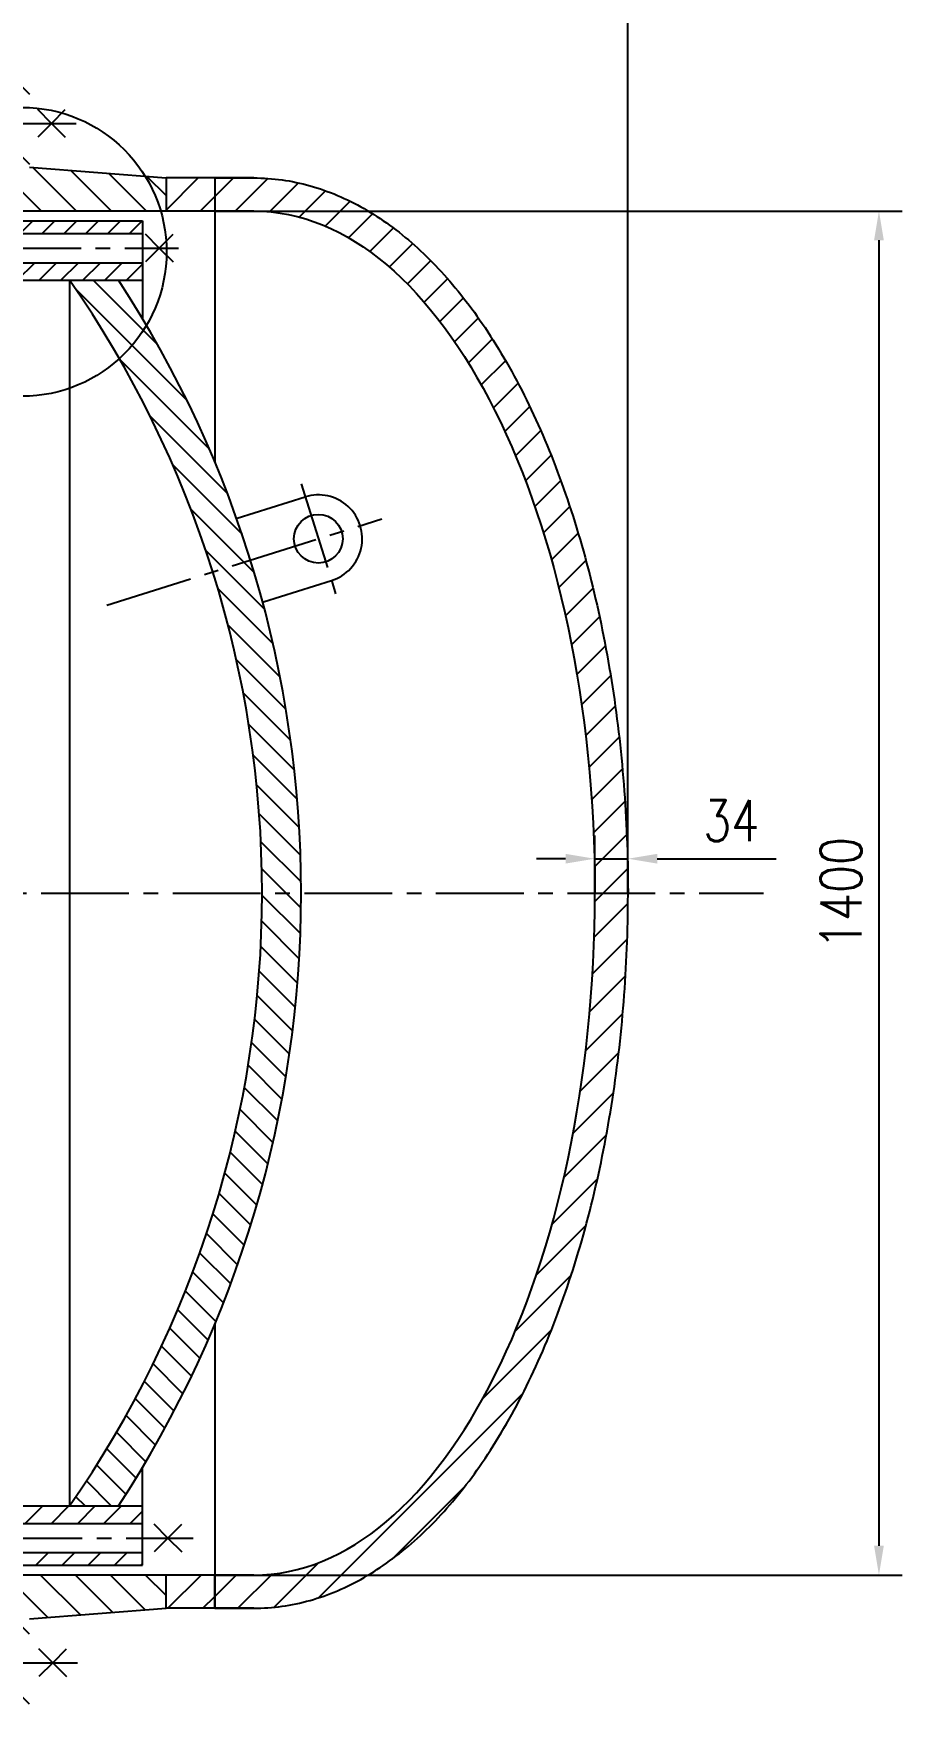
# Model space of a CAD drawing. Header units: inches. Extents: x 3444 to 13536, y 2141 to 9269.
# Drawn here: x 9415 to 10306, y 6194 to 7921 of the extents above; entities that cross this region are included whole.
import ezdxf

# ---------------------------------------------------------------- set-up
doc = ezdxf.new("R2010")
doc.units = ezdxf.units.IN
doc.header["$LTSCALE"] = 120
doc.linetypes.add('CENTER2', pattern=[1.125, 0.75, -0.125, 0.125, -0.125])
for name, color, linetype in [('1轮廓实线层', 7, 'Continuous'), ('2细线层', 4, 'Continuous'), ('3中心线层', 1, 'CENTER2'), ('5剖面线层', 2, 'Continuous'), ('8符号标注层', 31, 'Continuous')]:
    doc.layers.add(name, color=color, linetype=linetype)
doc.styles.add('TH_GBDIM', font='romans.shx', dxfattribs={"width": 0.8, "bigfont": 'hzfs.shx'})
doc.dimstyles.new('TH_GBDIM', dxfattribs={"dimscale": 12, "dimtxt": 3.5, "dimasz": 2.5, "dimexe": 2, "dimexo": 0, "dimgap": 1.5, "dimtad": 1, "dimdec": 1, "dimdsep": 46, "dimtxsty": 'TH_GBDIM', "dimcen": 2.5, "dimclrd": 130, "dimclre": 130, "dimclrt": 3, "dimadec": 0, "dimazin": 2, "dimtfac": 0.714286, "dimtdec": 1, "dimtmove": 0, "dimatfit": 3, "dimfxl": 1, "dimtolj": 1, "dimtzin": 0, "dimlwd": -1, "dimlwe": -1, "dimarcsym": 0})
pattern_1 = [(45, (-373.764, 5.894), (-17.96051, 17.96051), [])]
pattern_2 = [(135, (-373.764, 5.894), (-13.470384, -13.470384), [])]
pattern_3 = [(135, (-373.764, 5.894), (-17.96051, -17.96051), [])]

# ---------------------------------------------------------------- blocks, each defined once
blk = doc.blocks.new('*D33')
at = {"layer": '1轮廓实线层', "color": 130}
for p, q in [((9990.9, 7038.6), (9990.9, 7097.8)), ((10024.9, 7038.6), (10024.9, 7097.8)), ((9960.9, 7073.8), (9930.9, 7073.8)), ((9990.9, 7073.8), (10024.9, 7073.8)), ((10054.9, 7073.8), (10176.9, 7073.8))]:
    blk.add_line(p, q, dxfattribs=at)
for points in [[(9960.9, 7078.8), (9960.9, 7068.8), (9990.9, 7073.8)], [(10054.9, 7078.8), (10054.9, 7068.8), (10024.9, 7073.8)]]:
    blk.add_solid(points, dxfattribs=at)
at = {"layer": 'Defpoints', "color": 0}
for p in [(10024.9, 7073.8), (9990.9, 7038.6), (10024.9, 7038.6)]:
    blk.add_point(p, dxfattribs=at)
at = {"layer": '1轮廓实线层', "color": 3, "insert": (10130.9, 7112.8), "char_height": 42, "attachment_point": 5, "style": 'TH_GBDIM'}
blk.add_mtext('\\A1;34', dxfattribs=at)
blk = doc.blocks.new('*D37')
at = {"layer": '1轮廓实线层', "color": 130}
for p, q in [((4558.8, 7038.6), (4558.8, 8720.8)), ((10024.9, 7038.6), (10024.9, 8720.8)), ((4588.8, 8696.8), (9994.9, 8696.8))]:
    blk.add_line(p, q, dxfattribs=at)
for points in [[(4588.8, 8701.8), (4588.8, 8691.8), (4558.8, 8696.8)], [(9994.9, 8701.8), (9994.9, 8691.8), (10024.9, 8696.8)]]:
    blk.add_solid(points, dxfattribs=at)
at = {"layer": 'Defpoints', "color": 0}
for p in [(10024.9, 8696.8), (4558.8, 7038.6), (10024.9, 7038.6)]:
    blk.add_point(p, dxfattribs=at)
at = {"layer": '1轮廓实线层', "color": 3, "insert": (7291.9, 8735.8), "char_height": 42, "attachment_point": 5, "style": 'TH_GBDIM'}
blk.add_mtext('\\A1;8915{}{}', dxfattribs=at)
blk = doc.blocks.new('*D51')
at = {"layer": '1轮廓实线层', "color": 130}
for p, q in [((9600.9, 7738.6), (10306.4, 7738.6)), ((10282.4, 7708.6), (10282.4, 6368.6)), ((9600.9, 6338.6), (10306.4, 6338.6))]:
    blk.add_line(p, q, dxfattribs=at)
for points in [[(10277.4, 7708.6), (10287.4, 7708.6), (10282.4, 7738.6)], [(10277.4, 6368.6), (10287.4, 6368.6), (10282.4, 6338.6)]]:
    blk.add_solid(points, dxfattribs=at)
at = {"layer": 'Defpoints', "color": 0}
for p in [(9600.9, 7738.6), (9600.9, 6338.6), (10282.4, 6338.6)]:
    blk.add_point(p, dxfattribs=at)
at = {"layer": '1轮廓实线层', "color": 3, "insert": (10243.4, 7038.6), "char_height": 42, "attachment_point": 5, "rotation": 90, "style": 'TH_GBDIM'}
blk.add_mtext('\\A1;1400', dxfattribs=at)

msp = doc.modelspace()

# ---------------------------------------------------------------- hatches: boundary and pattern name
at = {"layer": '5剖面线层'}
h = msp.add_hatch(dxfattribs=at)
h.set_pattern_fill('ANSI31', color=256, scale=8, angle=90, style=0)
h.set_pattern_definition(pattern_3)
h.paths.add_polyline_path([(9223.95, 7883.56), (9003.95, 7883.56), (9003.95, 7848.06), (9223.95, 7848.06)])
h.paths.add_polyline_path([(9223.95, 7809.06), (9003.95, 7809.06), (9003.95, 7768.56), (8843.95, 7722.56), (8843.95, 7688.56), (9223.95, 7688.56)])
h.paths.add_polyline_path([(9410.95, 7883.56), (9230.95, 7883.56), (9230.95, 7848.06), (9358.04, 7848.06, -0.0849661), (9410.95, 7854.47)])
h.paths.add_polyline_path([(9410.95, 7854.47, 0.0849661), (9358.04, 7848.06), (9410.95, 7848.06)])
h.paths.add_polyline_path([(9410.95, 7783.56), (9410.95, 7809.06), (9292.2, 7809.06, 0.1315576), (9250.91, 7738.56), (9550.95, 7738.56), (9550.95, 7752.55, 0.0362812), (9541.33, 7773.32)])
h.paths.add_polyline_path([(9292.2, 7809.06), (9230.95, 7809.06), (9230.95, 7792.56), (9226.95, 7792.56), (9226.95, 7738.56), (9250.91, 7738.56, -0.1315576)])
h.paths.add_polyline_path([(9550.95, 7772.56), (9541.33, 7773.32, -0.0362812), (9550.95, 7752.55)], flags=17)
h = msp.add_hatch(dxfattribs=at)
h.set_pattern_fill('ANSI31', color=256, scale=8, style=0)
h.set_pattern_definition(pattern_1)
h.paths.add_polyline_path([(9600.95, 7772.56), (9550.95, 7772.56), (9550.95, 7738.56), (9600.95, 7738.56)])
h = msp.add_hatch(dxfattribs=at)
h.set_pattern_fill('ANSI31', color=256, scale=8, style=0)
h.set_pattern_definition(pattern_1)
edge = h.paths.add_edge_path()
edge.add_line((9600.95, 7772.56), (9600.95, 7738.56))
edge.add_line((9600.95, 7738.56), (9640.95, 7738.56))
edge.add_ellipse((9640.95, 7038.56), major_axis=(0, -700), ratio=0.5, start_angle=90, end_angle=180, ccw=False)
edge.add_ellipse((9640.95, 7038.56), major_axis=(0, 700), ratio=0.5, start_angle=180, end_angle=270, ccw=False)
edge.add_line((9640.95, 6338.56), (9600.95, 6338.56))
edge.add_line((9600.95, 6338.56), (9600.95, 6304.56))
edge.add_line((9600.95, 6304.56), (9640.95, 6304.56))
edge.add_spline(control_points=[(9640.95, 6304.56), (9650.65, 6304.56), (9660.36, 6305.24), (9679.65, 6307.93), (9689.24, 6309.94), (9708.2, 6315.26), (9717.58, 6318.57), (9736.05, 6326.4), (9745.15, 6330.93), (9763, 6341.14), (9771.77, 6346.83), (9797.75, 6365.69), (9814.42, 6380.57), (9846.13, 6414.35), (9861.18, 6433.26), (9890.74, 6476.42), (9905.11, 6501), (9931.64, 6553.88), (9943.81, 6582.18), (9965.78, 6641.9), (9975.57, 6673.32), (9992.62, 6738.6), (9999.87, 6772.47), (10011.69, 6841.91), (10016.26, 6877.48), (10022.64, 6949.55), (10024.45, 6986.04), (10024.92, 7027.92), (10024.95, 7033.24), (10024.95, 7038.56)], knot_values=[3.1415927, 3.1415927, 3.1415927, 3.1415927, 3.2112355, 3.2112355, 3.2808783, 3.2808783, 3.3505211, 3.3505211, 3.4201639, 3.4201639, 3.4898067, 3.4898067, 3.6309962, 3.6309962, 3.7721858, 3.7721858, 3.9251755, 3.9251755, 4.0781653, 4.0781653, 4.231155, 4.231155, 4.3841447, 4.3841447, 4.5371345, 4.5371345, 4.6901242, 4.6901242, 4.712389, 4.712389, 4.712389, 4.712389], degree=3, periodic=0)
edge.add_spline(control_points=[(10024.95, 7038.56), (10024.95, 7043.88), (10024.92, 7049.2), (10024.45, 7091.08), (10022.64, 7127.58), (10016.26, 7199.65), (10011.69, 7235.22), (9999.87, 7304.66), (9992.62, 7338.52), (9975.57, 7403.81), (9965.78, 7435.23), (9943.81, 7494.95), (9931.64, 7523.25), (9905.11, 7576.12), (9890.74, 7600.7), (9861.18, 7643.87), (9846.13, 7662.77), (9814.42, 7696.55), (9797.75, 7711.43), (9771.77, 7730.3), (9763, 7735.98), (9745.15, 7746.2), (9736.05, 7750.73), (9717.58, 7758.56), (9708.2, 7761.86), (9689.24, 7767.18), (9679.65, 7769.19), (9660.36, 7771.88), (9650.65, 7772.56), (9640.95, 7772.56)], knot_values=[3.1415927, 3.1415927, 3.1415927, 3.1415927, 3.1638575, 3.1638575, 3.3168472, 3.3168472, 3.4698369, 3.4698369, 3.6228267, 3.6228267, 3.7758164, 3.7758164, 3.9288061, 3.9288061, 4.0817959, 4.0817959, 4.2229854, 4.2229854, 4.364175, 4.364175, 4.4338178, 4.4338178, 4.5034606, 4.5034606, 4.5731034, 4.5731034, 4.6427462, 4.6427462, 4.712389, 4.712389, 4.712389, 4.712389], degree=3, periodic=0)
edge.add_line((9640.95, 7772.56), (9600.95, 7772.56))
h = msp.add_hatch(dxfattribs=at)
h.set_pattern_fill('ANSI31', color=256, scale=5, style=0)
h.set_pattern_definition([(45, (-373.764, 5.894), (-11.22532, 11.22532), [])])
h.paths.add_polyline_path([(9371.45, 7728.56), (9275.45, 7728.56), (9275.45, 7715.56), (9371.45, 7715.56)])
h.paths.add_polyline_path([(9305.45, 7678.56), (9371.45, 7678.56), (9371.45, 7685.56), (9275.45, 7685.56), (9275.45, 7667.56), (9309.02, 7667.56)])
h.paths.add_polyline_path([(9526.95, 7728.56), (9376.95, 7728.56), (9376.95, 7715.56), (9526.95, 7715.56)])
h.paths.add_polyline_path([(9526.95, 7685.56), (9376.95, 7685.56), (9376.95, 7680.06), (9382.95, 7680.06), (9382.95, 7667.56), (9526.95, 7667.56)])
h = msp.add_hatch(dxfattribs=at)
h.set_pattern_fill('ANSI31', color=256, scale=6, angle=90, style=0)
h.set_pattern_definition(pattern_2)
h.paths.add_polyline_path([(9502.26, 7667.56), (9451.95, 7667.56, -0.0762372), (9598.97, 7368.21), (9637.57, 7380.34, 0.0693534)])
h = msp.add_hatch(dxfattribs=at)
h.set_pattern_fill('ANSI31', color=256, scale=6, angle=90, style=0)
h.set_pattern_definition(pattern_2)
h.paths.add_polyline_path([(9637.57, 7380.34), (9598.97, 7368.21, -0.0762372), (9649.53, 7038.56), (9689.53, 7038.56, 0.075582)])
h = msp.add_hatch(dxfattribs=at)
h.set_pattern_fill('ANSI31', color=256, scale=6, angle=90, style=0)
h.set_pattern_definition(pattern_2)
h.paths.add_polyline_path([(9689.53, 7038.56), (9649.53, 7038.56, -0.1533659), (9451.95, 6409.56), (9502.26, 6409.56, 0.1456991)])
h = msp.add_hatch(dxfattribs=at)
h.set_pattern_fill('ANSI31', color=256, scale=6, style=0)
h.set_pattern_definition([(45, (-373.764, 5.894), (-13.470384, 13.470384), [])])
h.paths.add_polyline_path([(9526.95, 6409.56), (9382.95, 6409.56), (9382.95, 6398.56), (9382.95, 6397.06), (9376.95, 6397.06), (9376.95, 6391.56), (9526.95, 6391.56)])
h.paths.add_polyline_path([(9526.95, 6361.56), (9376.95, 6361.56), (9376.95, 6348.56), (9526.95, 6348.56)])
h.paths.add_polyline_path([(9371.45, 6361.56), (9275.45, 6361.56), (9275.45, 6348.56), (9371.45, 6348.56)])
h.paths.add_polyline_path([(9309.02, 6409.56), (9275.45, 6409.56), (9275.45, 6391.56), (9371.45, 6391.56), (9371.45, 6398.56), (9305.45, 6398.56)])
h = msp.add_hatch(dxfattribs=at)
h.set_pattern_fill('ANSI31', color=256, scale=8, angle=90, style=0)
h.set_pattern_definition(pattern_3)
h.paths.add_polyline_path([(9223.95, 6388.56), (8843.95, 6388.56), (8843.95, 6354.56), (9003.95, 6308.56), (9003.95, 6268.06), (9223.95, 6268.06)])
h.paths.add_polyline_path([(9223.95, 6229.06), (9003.95, 6229.06), (9003.95, 6193.56), (9223.95, 6193.56)])
h.paths.add_polyline_path([(9410.95, 6229.06), (9230.95, 6229.06), (9230.95, 6193.56), (9410.95, 6193.56)])
h.paths.add_polyline_path([(9550.95, 6338.56), (9226.95, 6338.56), (9226.95, 6284.56), (9230.95, 6284.56), (9230.95, 6268.06), (9410.95, 6268.06), (9410.95, 6293.56), (9550.95, 6304.56)])
h = msp.add_hatch(dxfattribs=at)
h.set_pattern_fill('ANSI31', color=256, scale=8, style=0)
h.set_pattern_definition(pattern_1)
h.paths.add_polyline_path([(9600.95, 6338.56), (9550.95, 6338.56), (9550.95, 6304.56), (9600.95, 6304.56)])

# ---------------------------------------------------------------- linework, layer by layer
at = {"layer": '1轮廓实线层'}
for p, q in [((9410.95, 7783.56), (9550.95, 7772.56)), ((9550.95, 7772.56), (9550.95, 7738.56)), ((9640.99, 7772.56), (9550.95, 7772.56)), ((9600.95, 7772.56), (9600.95, 7481.16)), ((9600.95, 7772.56), (9600.95, 7738.56)), ((9600.95, 7772.56), (9640.95, 7772.56)), ((9640.95, 7738.56), (9223.95, 7738.56)), ((9600.95, 7738.56), (9640.95, 7738.56)), ((9376.95, 7728.56), (9526.95, 7728.56)), ((9526.95, 7728.56), (9526.95, 7628.06)), ((9376.95, 7715.56), (9526.95, 7715.56)), ((9376.95, 7685.56), (9526.95, 7685.56)), ((9382.95, 7667.56), (9526.95, 7667.56)), ((9451.95, 7667.56), (9451.95, 6409.56)), ((9624.08, 7423.27), (9693.75, 7445.15)), ((9651.05, 7337.41), (9720.72, 7359.29)), ((9600.95, 6595.97), (9600.95, 6304.56)), ((9526.95, 6348.56), (9526.95, 6449.07)), ((9382.95, 6409.56), (9526.95, 6409.56)), ((9376.95, 6391.56), (9526.95, 6391.56)), ((9376.95, 6361.56), (9526.95, 6361.56)), ((9640.95, 6338.56), (9223.95, 6338.56)), ((9376.95, 6348.56), (9526.95, 6348.56)), ((9550.95, 6304.56), (9550.95, 6338.56)), ((9600.95, 6304.56), (9600.95, 6338.56)), ((9600.95, 6338.56), (9640.95, 6338.56)), ((9410.95, 6293.56), (9550.95, 6304.56)), ((9640.95, 6304.56), (9550.95, 6304.56)), ((9600.95, 6304.56), (9640.95, 6304.56))]:
    msp.add_line(p, q, dxfattribs=at)
msp.add_circle((9707.23, 7402.22), 25, dxfattribs=at)
for centre, radius, start, end in [((8549.53, 7038.56), 1100, 0, 34.87711), ((8539.53, 7038.56), 1150, 0, 33.15847), ((9707.23, 7402.22), 45, 287.43856, 107.43856), ((8549.53, 7038.56), 1100, 325.12289, 0), ((8539.53, 7038.56), 1150, 326.84153, 0)]:
    msp.add_arc(centre, radius, start, end, dxfattribs=at)
at = {"layer": '1轮廓实线层', "extrusion": (0, 0, -1)}
msp.add_ellipse((9640.95, 7038.56), major_axis=(0, -700), ratio=0.5, start_param=3.1415927, end_param=4.712389, dxfattribs=at)
at = {"layer": '1轮廓实线层'}
msp.add_ellipse((9640.95, 7038.56), major_axis=(0, 700), ratio=0.5, start_param=3.1415927, end_param=4.712389, dxfattribs=at)
for points in [[(9640.95, 7772.56), (9650.65, 7772.56), (9660.36, 7771.88), (9679.65, 7769.19), (9689.24, 7767.18), (9708.2, 7761.86), (9717.58, 7758.56), (9736.05, 7750.73), (9745.15, 7746.2), (9763, 7735.98), (9771.77, 7730.3), (9797.75, 7711.43), (9814.42, 7696.55), (9846.13, 7662.77), (9861.18, 7643.87), (9890.74, 7600.7), (9905.11, 7576.12), (9931.64, 7523.25), (9943.81, 7494.95), (9965.78, 7435.23), (9975.57, 7403.81), (9992.62, 7338.52), (9999.87, 7304.66), (10011.69, 7235.22), (10016.26, 7199.65), (10022.64, 7127.58), (10024.45, 7091.08), (10024.92, 7049.2), (10024.95, 7043.88), (10024.95, 7038.56)], [(9640.95, 6304.56), (9650.65, 6304.56), (9660.36, 6305.24), (9679.65, 6307.93), (9689.24, 6309.94), (9708.2, 6315.26), (9717.58, 6318.57), (9736.05, 6326.4), (9745.15, 6330.93), (9763, 6341.14), (9771.77, 6346.83), (9797.75, 6365.69), (9814.42, 6380.57), (9846.13, 6414.35), (9861.18, 6433.26), (9890.74, 6476.42), (9905.11, 6501), (9931.64, 6553.88), (9943.81, 6582.18), (9965.78, 6641.9), (9975.57, 6673.32), (9992.62, 6738.6), (9999.87, 6772.47), (10011.69, 6841.91), (10016.26, 6877.48), (10022.64, 6949.55), (10024.45, 6986.04), (10024.92, 7027.92), (10024.95, 7033.24), (10024.95, 7038.56)]]:
    msp.add_open_spline(points, degree=3, knots=[3.1415927, 3.1415927, 3.1415927, 3.1415927, 3.2112355, 3.2112355, 3.2808783, 3.2808783, 3.3505211, 3.3505211, 3.4201639, 3.4201639, 3.4898067, 3.4898067, 3.6309962, 3.6309962, 3.7721858, 3.7721858, 3.9251755, 3.9251755, 4.0781653, 4.0781653, 4.231155, 4.231155, 4.3841447, 4.3841447, 4.5371345, 4.5371345, 4.6901242, 4.6901242, 4.712389, 4.712389, 4.712389, 4.712389], dxfattribs=at)
at = {"layer": '2细线层'}
for p, q in [((9433.45, 7828.56), (9419.31, 7842.7)), ((9433.45, 7828.56), (9447.6, 7842.7)), ((9433.45, 7828.56), (9419.31, 7814.42)), ((9433.45, 7828.56), (9447.6, 7814.42)), ((9543.97, 7700.56), (9529.83, 7714.7)), ((9543.97, 7700.56), (9558.11, 7714.7)), ((9543.97, 7700.56), (9529.83, 7686.42)), ((9543.97, 7700.56), (9558.11, 7686.42)), ((9552.84, 6376.56), (9538.7, 6390.7)), ((9552.84, 6376.56), (9566.99, 6390.7)), ((9552.84, 6376.56), (9538.7, 6362.42)), ((9552.84, 6376.56), (9566.99, 6362.42)), ((9434.71, 6248.56), (9420.57, 6262.7)), ((9434.71, 6248.56), (9448.85, 6262.7)), ((9434.71, 6248.56), (9420.57, 6234.42)), ((9434.71, 6248.56), (9448.85, 6234.42))]:
    msp.add_line(p, q, dxfattribs=at)
at = {"layer": '3中心线层'}
for p, q in [((8965.22, 7828.56), (9458.68, 7828.56)), ((9238.73, 7700.56), (9563.73, 7700.56)), ((9689.48, 7458.73), (9724.98, 7345.71)), ((9490.12, 7334.02), (9772.23, 7422.64)), ((7667.92, 7038.56), (10164.06, 7038.56)), ((9240, 6376.56), (9578.87, 6376.56)), ((8965.22, 6248.56), (9466.43, 6248.56))]:
    msp.add_line(p, q, dxfattribs=at)
at = {"layer": '8符号标注层'}
msp.add_circle((9403.21, 7696.72), 148.28, dxfattribs=at)

# ---------------------------------------------------------------- dimensions: what is measured, and where the dimension line sits
at = {"layer": '1轮廓实线层'}
dim = msp.add_linear_dim(base=(10024.95, 8696.81), p1=(4558.82, 7038.56), p2=(10024.95, 7038.56), text='8915{}{}', dimstyle='TH_GBDIM', override={"dimgap": 1.5, "dimtad": 1, "dimjust": 0, "dimdec": 0, "dimlfac": 1, "dimse1": 0, "dimse2": 0, "dimsd1": 0, "dimsd2": 0}, dxfattribs=at)
dim.commit()
dim.dimension.update_dxf_attribs({"geometry": '*D37', "text_midpoint": (7291.88, 8735.81)})
dim = msp.add_linear_dim(base=(10282.41, 6338.56), p1=(9600.95, 7738.56), p2=(9600.95, 6338.56), angle=90, dimstyle='TH_GBDIM', dxfattribs=at)
dim.commit()
dim.dimension.update_dxf_attribs({"geometry": '*D51', "text_midpoint": (10243.41, 7038.56)})
dim = msp.add_aligned_dim(p1=(9990.95, 7038.56), p2=(10024.95, 7038.56), distance=35.22, dimstyle='TH_GBDIM', dxfattribs=at)
dim.commit()
dim.dimension.update_dxf_attribs({"geometry": '*D33', "text_midpoint": (10130.95, 7112.78)})

doc.saveas('drawing.dxf')
